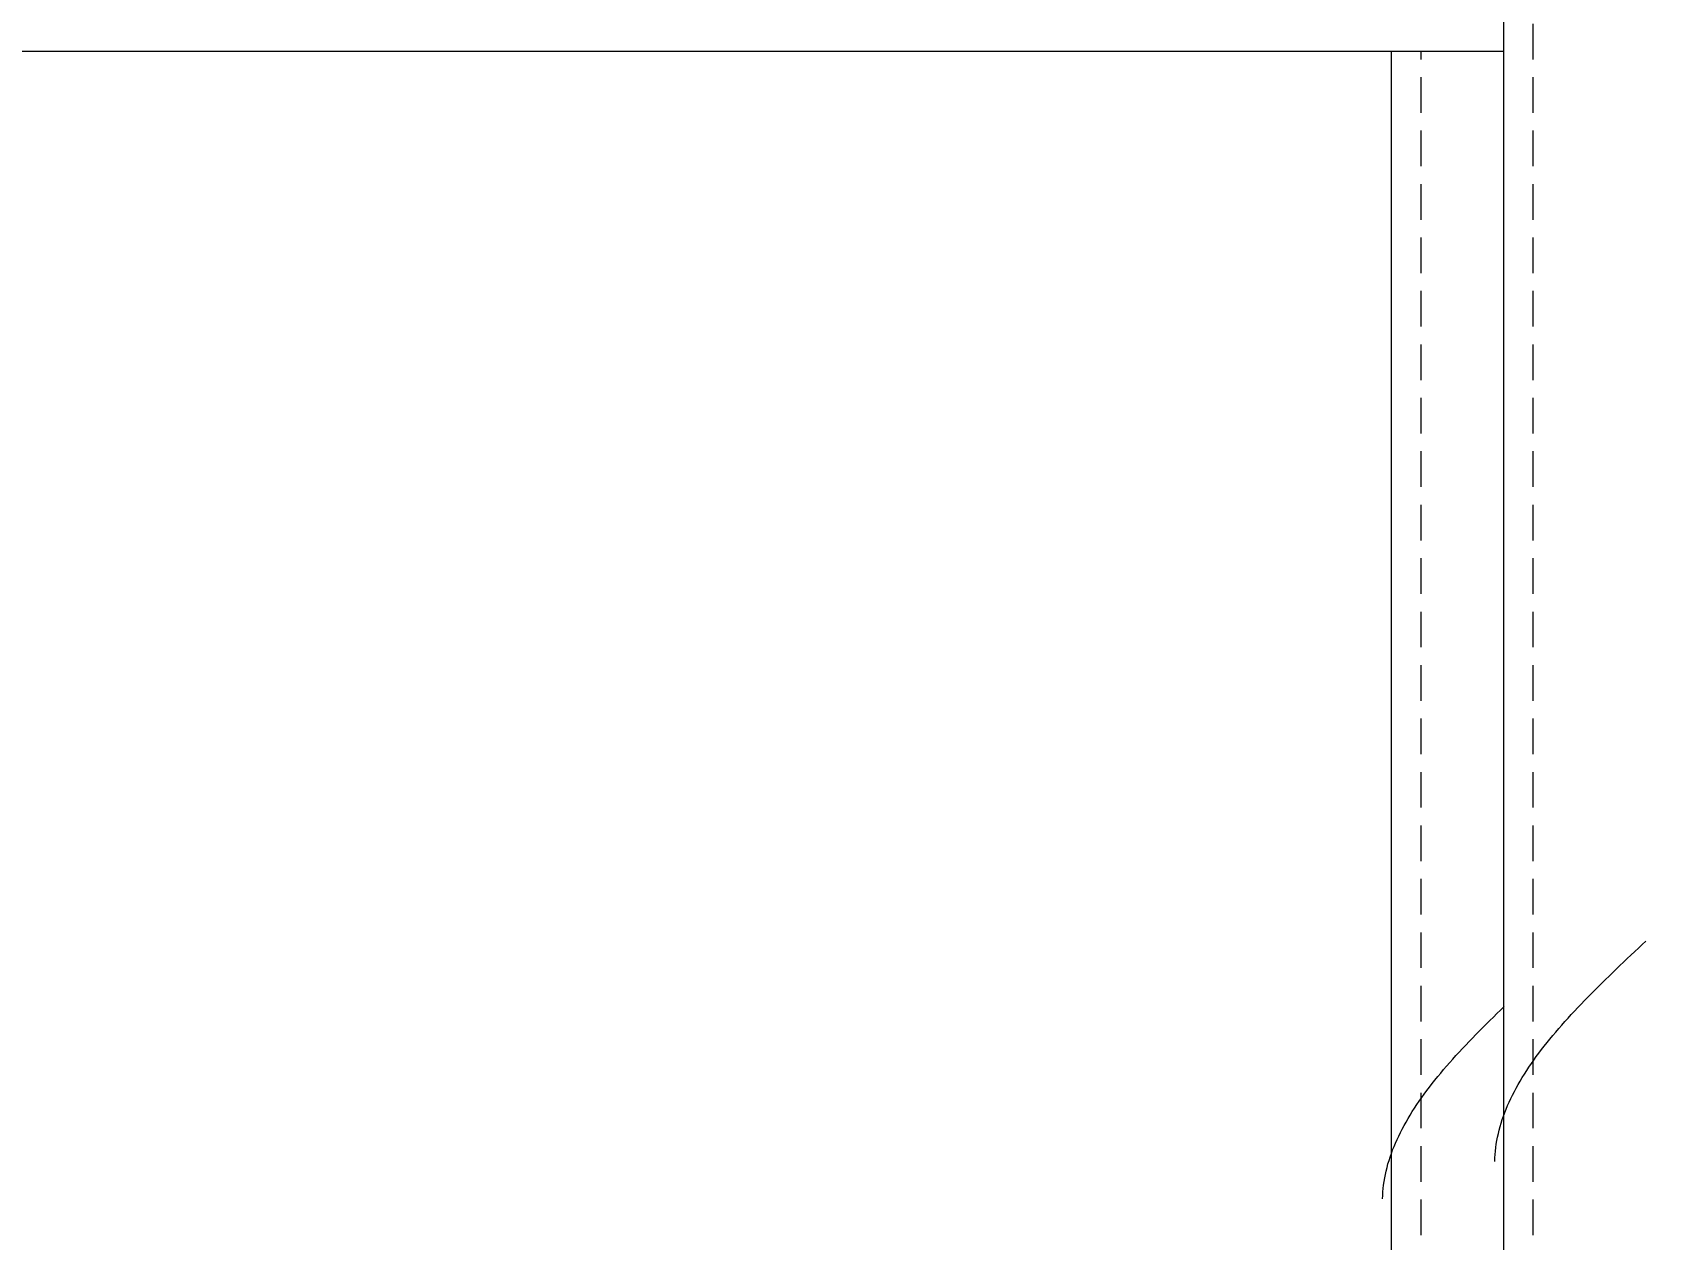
# Model space of a CAD drawing. Header units: centimetres. Extents: x -11896 to 2794, y -437 to 1921.
# Drawn here: x -2331.52 to -2309.8, y 358.98 to 375.11 of the extents above; entities that cross this region are included whole.
import ezdxf

# ---------------------------------------------------------------- set-up
doc = ezdxf.new("R2010")
doc.units = ezdxf.units.CM
doc.linetypes.add('Hidden', pattern=[0.714375, 0.47625, -0.238125])
for name, color, linetype, lineweight in [('A-ANNO-DIMS', 7, 'Continuous', 9), ('A-ANNO-DIMS-100', 7, 'Continuous', 9), ('S-BEAM', 7, 'Continuous', 9), ('S-COLS', 7, 'Continuous', 9)]:
    doc.layers.add(name, color=color, linetype=linetype, lineweight=lineweight)
doc.styles.add('Century Gothic_1', font='GOTHIC.TTF', dxfattribs={"height": 15})
doc.dimstyles.new('FCA_N_Cotas_E100', dxfattribs={"dimscale": 30.48, "dimtxt": 15.662524, "dimasz": 0.492126, "dimexe": 0.656168, "dimexo": 0.656168, "dimgap": 0.032808, "dimtad": 1, "dimlfac": 0.01, "dimrnd": 0.01, "dimzin": 0, "dimdsep": 46, "dimtxsty": 'Century Gothic_1', "dimblk1": 'OBLIQUE', "dimblk2": 'OBLIQUE', "dimsah": 1, "dimcen": 0.09, "dimdle": 0.656168, "dimazin": 2, "dimtfac": 1, "dimtdec": 4, "dimtix": 1, "dimtmove": 0, "dimatfit": 3, "dimfxl": 1, "dimtvp": 1, "dimtolj": 1, "dimtzin": 0, "dimarcsym": 2})

# ---------------------------------------------------------------- blocks, each defined once
blk = doc.blocks.new('FP_15-Sección 2-2')
at = {"layer": 'S-COLS'}
blk.add_line((-3762.503, 375.859), (-3762.503, 94), dxfattribs=at)
at = {"layer": 'S-COLS', "color": 9, "true_color": 0xc0c0c0}
for p, q in [((-3760.647, 362.917), (-3760.598, 362.964)), ((-3760.845, 362.73), (-3760.796, 362.777)), ((-3760.796, 362.777), (-3760.746, 362.824)), ((-3760.746, 362.824), (-3760.697, 362.87)), ((-3760.697, 362.87), (-3760.647, 362.917)), ((-3761.089, 362.496), (-3761.04, 362.543)), ((-3761.04, 362.543), (-3760.992, 362.59)), ((-3760.992, 362.59), (-3760.943, 362.636)), ((-3760.943, 362.636), (-3760.894, 362.683)), ((-3760.894, 362.683), (-3760.845, 362.73)), ((-3761.325, 362.262), (-3761.279, 362.309)), ((-3761.279, 362.309), (-3761.232, 362.356)), ((-3761.232, 362.356), (-3761.184, 362.403)), ((-3761.184, 362.403), (-3761.137, 362.449)), ((-3761.137, 362.449), (-3761.089, 362.496)), ((-3761.506, 362.075), (-3761.462, 362.122)), ((-3761.462, 362.122), (-3761.417, 362.169)), ((-3761.417, 362.169), (-3761.371, 362.216)), ((-3761.371, 362.216), (-3761.325, 362.262)), ((-3761.721, 361.842), (-3761.679, 361.888)), ((-3761.679, 361.888), (-3761.637, 361.935)), ((-3761.637, 361.935), (-3761.594, 361.982)), ((-3761.594, 361.982), (-3761.55, 362.029)), ((-3761.55, 362.029), (-3761.506, 362.075)), ((-3761.918, 361.608), (-3761.88, 361.655)), ((-3761.88, 361.655), (-3761.841, 361.701)), ((-3761.841, 361.701), (-3761.802, 361.748)), ((-3761.802, 361.748), (-3761.762, 361.795)), ((-3761.762, 361.795), (-3761.721, 361.842)), ((-3762.062, 361.421), (-3762.027, 361.468)), ((-3762.027, 361.468), (-3761.991, 361.514)), ((-3761.991, 361.514), (-3761.955, 361.561)), ((-3761.955, 361.561), (-3761.918, 361.608)), ((-3762.221, 361.187), (-3762.191, 361.234)), ((-3762.191, 361.234), (-3762.16, 361.281)), ((-3762.16, 361.281), (-3762.128, 361.327)), ((-3762.128, 361.327), (-3762.095, 361.374)), ((-3762.095, 361.374), (-3762.062, 361.421)), ((-3762.356, 360.953), (-3762.331, 361)), ((-3762.331, 361), (-3762.305, 361.047)), ((-3762.305, 361.047), (-3762.278, 361.094)), ((-3762.278, 361.094), (-3762.25, 361.14)), ((-3762.25, 361.14), (-3762.221, 361.187)), ((-3762.446, 360.766), (-3762.425, 360.813)), ((-3762.425, 360.813), (-3762.403, 360.86)), ((-3762.403, 360.86), (-3762.38, 360.907)), ((-3762.38, 360.907), (-3762.356, 360.953)), ((-3762.532, 360.532), (-3762.517, 360.579)), ((-3762.517, 360.579), (-3762.501, 360.626)), ((-3762.501, 360.626), (-3762.484, 360.673)), ((-3762.484, 360.673), (-3762.465, 360.719)), ((-3762.465, 360.719), (-3762.446, 360.766)), ((-3762.58, 360.345), (-3762.57, 360.392)), ((-3762.57, 360.392), (-3762.558, 360.439)), ((-3762.558, 360.439), (-3762.546, 360.486)), ((-3762.546, 360.486), (-3762.532, 360.532)), ((-3762.614, 360.112), (-3762.609, 360.158)), ((-3762.609, 360.158), (-3762.604, 360.205)), ((-3762.604, 360.205), (-3762.597, 360.252)), ((-3762.597, 360.252), (-3762.589, 360.299)), ((-3762.589, 360.299), (-3762.58, 360.345)), ((-3762.618, 360.018), (-3762.617, 360.065)), ((-3762.617, 360.065), (-3762.614, 360.112))]:
    blk.add_line(p, q, dxfattribs=at)
blk = doc.blocks.new('HSS Rectangular-Column - 100 x 100 mm-1654927-Sección 2-2')
at = {"layer": 'S-COLS', "true_color": 0xc0c0c0}
h = blk.add_hatch(dxfattribs=at)
h.set_pattern_fill('FP_7', color=9, style=0, pattern_type=2)
h.set_pattern_definition([(45, (-5061.785, 712), (-25.1447, 25.1447), []), (45, (-5061.785, 750.1), (-25.1447, 25.1447), [])])
h.paths.add_polyline_path([(-3754.408, 94), (-3754.408, 375.859), (-3755.003, 375.809), (-3755.281, 375.137), (-3756.077, 374.859), (-3759.224, 374.93), (-3759.724, 375.137), (-3760.003, 375.859), (-3760.598, 375.809), (-3760.598, 94)])
h.paths.add_polyline_path([(-3756.455, 375.359), (-3755.782, 375.638), (-3755.782, 375.859), (-3759.294, 375.809), (-3759.224, 375.638), (-3758.55, 375.359)])
at = {"layer": 'S-COLS', "linetype": 'Hidden'}
blk.add_line((-3762.103, 94), (-3762.103, 375.859), dxfattribs=at)
at = {"layer": 'S-COLS'}
blk.add_blockref('FP_15-Sección 2-2', (0, 0), dxfattribs=at)
blk = doc.blocks.new('FP_19-Sección 2-2')
at = {"layer": 'S-COLS'}
blk.add_line((-3764.003, 374.859), (-3764.003, 94), dxfattribs=at)
at = {"layer": 'S-COLS', "color": 9, "true_color": 0xc0c0c0}
for p, q in [((-3762.54, 362.042), (-3762.492, 362.089)), ((-3762.732, 361.855), (-3762.684, 361.902)), ((-3762.684, 361.902), (-3762.637, 361.948)), ((-3762.637, 361.948), (-3762.589, 361.995)), ((-3762.589, 361.995), (-3762.54, 362.042)), ((-3762.962, 361.621), (-3762.917, 361.668)), ((-3762.917, 361.668), (-3762.871, 361.715)), ((-3762.871, 361.715), (-3762.825, 361.761)), ((-3762.825, 361.761), (-3762.779, 361.808)), ((-3762.779, 361.808), (-3762.732, 361.855)), ((-3763.179, 361.387), (-3763.137, 361.434)), ((-3763.137, 361.434), (-3763.094, 361.481)), ((-3763.094, 361.481), (-3763.05, 361.528)), ((-3763.05, 361.528), (-3763.006, 361.574)), ((-3763.006, 361.574), (-3762.962, 361.621)), ((-3763.341, 361.2), (-3763.302, 361.247)), ((-3763.302, 361.247), (-3763.262, 361.294)), ((-3763.262, 361.294), (-3763.221, 361.341)), ((-3763.221, 361.341), (-3763.179, 361.387)), ((-3763.527, 360.966), (-3763.491, 361.013)), ((-3763.491, 361.013), (-3763.455, 361.06)), ((-3763.455, 361.06), (-3763.418, 361.107)), ((-3763.418, 361.107), (-3763.38, 361.153)), ((-3763.38, 361.153), (-3763.341, 361.2)), ((-3763.66, 360.779), (-3763.628, 360.826)), ((-3763.628, 360.826), (-3763.595, 360.873)), ((-3763.595, 360.873), (-3763.562, 360.92)), ((-3763.562, 360.92), (-3763.527, 360.966)), ((-3763.805, 360.546), (-3763.778, 360.592)), ((-3763.778, 360.592), (-3763.75, 360.639)), ((-3763.75, 360.639), (-3763.721, 360.686)), ((-3763.721, 360.686), (-3763.691, 360.733)), ((-3763.691, 360.733), (-3763.66, 360.779)), ((-3763.925, 360.312), (-3763.903, 360.359)), ((-3763.903, 360.359), (-3763.88, 360.405)), ((-3763.88, 360.405), (-3763.856, 360.452)), ((-3763.856, 360.452), (-3763.831, 360.499)), ((-3763.831, 360.499), (-3763.805, 360.546)), ((-3764.001, 360.125), (-3763.984, 360.172)), ((-3763.984, 360.172), (-3763.965, 360.218)), ((-3763.965, 360.218), (-3763.946, 360.265)), ((-3763.946, 360.265), (-3763.925, 360.312)), ((-3764.07, 359.891), (-3764.058, 359.938)), ((-3764.058, 359.938), (-3764.046, 359.985)), ((-3764.046, 359.985), (-3764.032, 360.031)), ((-3764.032, 360.031), (-3764.017, 360.078)), ((-3764.017, 360.078), (-3764.001, 360.125)), ((-3764.109, 359.657), (-3764.104, 359.704)), ((-3764.104, 359.704), (-3764.097, 359.751)), ((-3764.097, 359.751), (-3764.089, 359.798)), ((-3764.089, 359.798), (-3764.08, 359.844)), ((-3764.08, 359.844), (-3764.07, 359.891)), ((-3764.118, 359.517), (-3764.117, 359.564)), ((-3764.117, 359.564), (-3764.114, 359.611)), ((-3764.114, 359.611), (-3764.109, 359.657))]:
    blk.add_line(p, q, dxfattribs=at)
blk = doc.blocks.new('HSS Rectangular-Column - 100 x 100 mm-V18-Sección 2-2')
at = {"layer": 'S-COLS', "linetype": 'Hidden'}
blk.add_line((-3763.603, 94), (-3763.603, 374.859), dxfattribs=at)
at = {"layer": 'S-COLS'}
blk.add_blockref('FP_19-Sección 2-2', (0, 0), dxfattribs=at)
blk = doc.blocks.new('FP_79-Sección 2-2')
at = {"layer": 'S-BEAM'}
blk.add_line((-4180.589, 374.859), (-3762.503, 374.859), dxfattribs=at)
blk = doc.blocks.new('HSS Rectangular - 50 x 120-1656395-Sección 2-2')
at = {"layer": 'S-BEAM'}
blk.add_blockref('FP_79-Sección 2-2', (0, 0), dxfattribs=at)
blk = doc.blocks.new('DIMBLOCK31-Sección 2-2')
at = {"layer": 'A-ANNO-DIMS-100', "lineweight": 35}
for p, q in [((-2430.668, 386.859), (-2438.168, 394.359)), ((-2430.668, 386.859), (-2423.168, 379.359)), ((-2430.668, 94), (-2438.168, 101.5)), ((-2430.668, 94), (-2423.168, 86.5))]:
    blk.add_line(p, q, dxfattribs=at)
at = {"layer": 'A-ANNO-DIMS-100'}
for p, q in [((-2430.668, 386.859), (-2450.668, 386.859)), ((-2430.668, 386.859), (-2430.668, 74)), ((-2430.668, 386.859), (-2258.875, 386.859)), ((-2430.668, 94), (-3209.083, 94)), ((-2430.668, 94), (-2410.668, 94))]:
    blk.add_line(p, q, dxfattribs=at)
at = {"layer": 'A-ANNO-DIMS-100', "color": 0, "insert": (-2450.894, 220.043), "char_height": 15, "width": 48.92674, "attachment_point": 1, "rotation": 90, "line_spacing_factor": 0.984502, "style": 'Century Gothic_1'}
blk.add_mtext('2.93', dxfattribs=at)
blk = doc.blocks.new('_Oblique')
at = {"color": 0, "linetype": 'ByBlock', "lineweight": -2}
blk.add_line((-0.5, -0.5), (0.5, 0.5), dxfattribs=at)

msp = doc.modelspace()

# ---------------------------------------------------------------- block references
at = {"layer": 'S-BEAM'}
msp.add_blockref('HSS Rectangular - 50 x 120-1656395-Sección 2-2', (1450.659, 0), dxfattribs=at)
at = {"layer": 'S-COLS'}
for name in ['HSS Rectangular-Column - 100 x 100 mm-1654927-Sección 2-2', 'HSS Rectangular-Column - 100 x 100 mm-V18-Sección 2-2']:
    msp.add_blockref(name, (1450.659, 0), dxfattribs=at)

# ---------------------------------------------------------------- dimensions: what is measured, and where the dimension line sits
at = {"layer": 'A-ANNO-DIMS'}
dim = msp.add_linear_dim(base=(-2430.668, 94), p1=(-2238.875, 386.859), p2=(-3229.083, 94), angle=90, dimstyle='FCA_N_Cotas_E100', override={"dimpost": '<>', "dimfxl": 1032.606836}, dxfattribs=at)
dim.commit()
dim.dimension.update_dxf_attribs({"geometry": 'DIMBLOCK31-Sección 2-2', "text_midpoint": (-2439.545, 240.429)})

doc.saveas('drawing.dxf')
